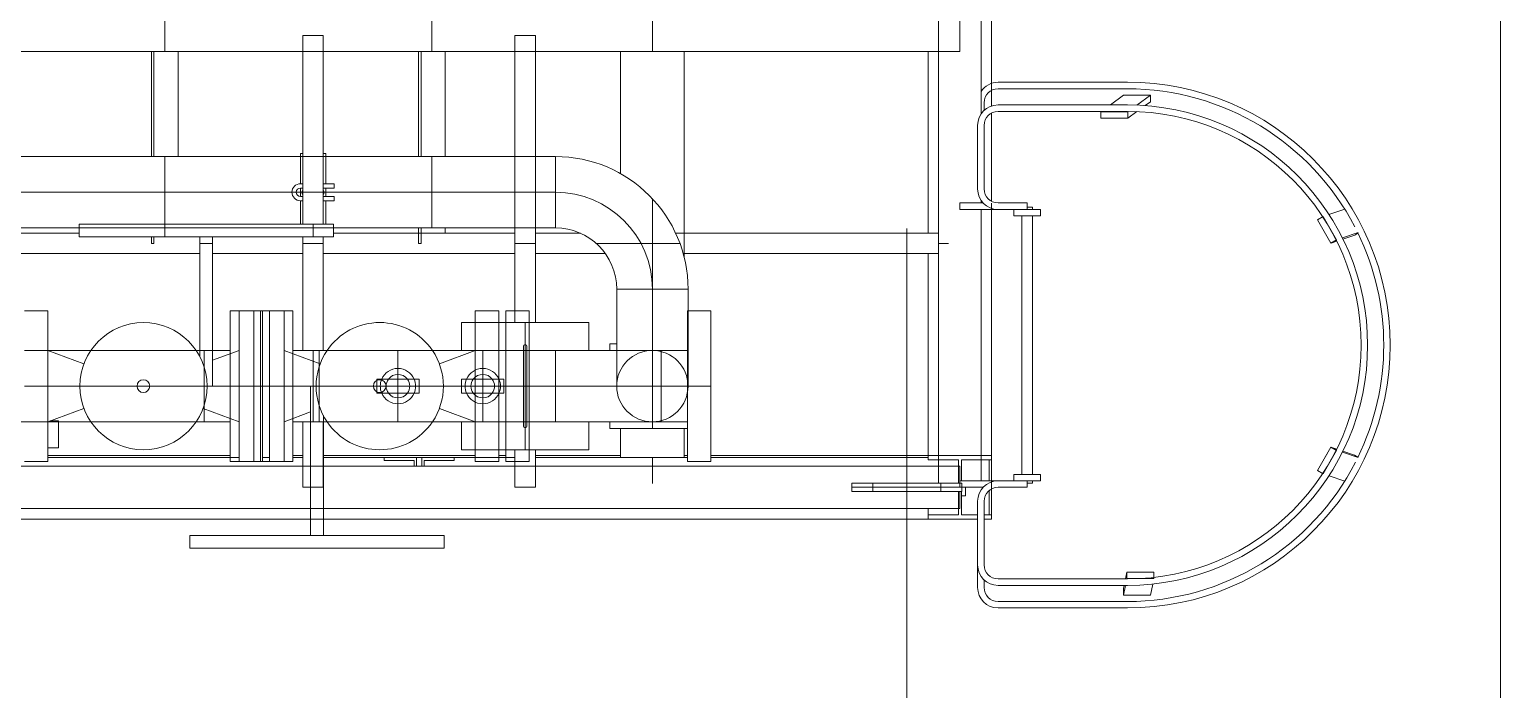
# Model space of a CAD drawing. Header units: inches. Extents: x -1128 to 651, y 96 to 845.
# Drawn here: x -1027.134 to -1024.003, y 722.71 to 724.115 of the extents above; entities that cross this region are included whole.
import ezdxf

# ---------------------------------------------------------------- set-up
doc = ezdxf.new("R2010")
doc.units = ezdxf.units.IN
doc.header["$MEASUREMENT"] = 0
doc.layers.add('EQUIPMENT LAYOUT-EMBED 1_DWG$0$DwgTemplate', color=7, linetype='Continuous')
doc.layers.add('Layout', color=6, linetype='Continuous', lineweight=18)

# ---------------------------------------------------------------- blocks, each defined once
blk = doc.blocks.new('A$C55974CAD')
at = {"layer": 'EQUIPMENT LAYOUT-EMBED 1_DWG$0$DwgTemplate', "color": 54, "lineweight": 0}
for p, q in [((49.4, 1.2331), (49.4, 6.4)), ((49.475, 1.275), (49.475, 1.22)), ((49.475, 1.275), (49.4902, 1.275)), ((49.4902, 1.275), (49.4902, 1.1848)), ((50.1303, 1.275), (50.1303, 1.1848)), ((50.1303, 1.275), (50.1456, 1.275)), ((50.1456, 1.275), (50.1456, 1.22)), ((49.2388, 1.2331), (49.2921, 1.2331)), ((49.2569, 1.2178), (49.2388, 1.2178)), ((49.2921, 1.2331), (49.442, 1.2331)), ((49.442, 1.2178), (49.2921, 1.2178)), ((49.4, 1.2), (49.4, 1.2178)), ((50.1786, 1.2331), (50.3284, 1.2331)), ((50.3284, 1.2178), (50.1786, 1.2178)), ((50.3818, 1.2178), (50.3636, 1.2178)), ((49.1905, 0.88), (49.1905, 1.1848)), ((49.2058, 1.1848), (49.2058, 0.88)), ((49.2439, 0.88), (49.2439, 1.1848)), ((49.2591, 1.1848), (49.2591, 0.88)), ((49.475, 1.1162), (49.475, 1.1848)), ((49.4902, 1.1848), (49.4902, 1.148)), ((50.1303, 1.148), (50.1303, 1.1848)), ((50.1456, 1.1848), (50.1456, 1.1162)), ((50.3578, 1.2), (50.1492, 1.2)), ((50.3615, 0.88), (50.3615, 1.1848)), ((52.4, 1.2), (50.3742, 1.2)), ((50.3767, 1.1848), (50.3767, 0.88)), ((50.4148, 0.88), (50.4148, 1.1848)), ((50.43, 1.1848), (50.43, 0.88)), ((49.4902, 1.148), (49.4902, 1.0845)), ((49.5055, 1.148), (49.4902, 1.148)), ((49.5055, 1.0845), (49.5055, 1.148)), ((50.1303, 1.148), (50.1151, 1.148)), ((50.1151, 1.148), (50.1151, 1.0845)), ((50.1303, 1.0845), (50.1303, 1.148)), ((49.4902, 1.1162), (49.475, 1.1162)), ((49.4852, 1.1162), (49.4852, 1.1035)), ((49.5055, 1.1289), (50.1151, 1.1289)), ((50.1456, 1.1162), (50.1303, 1.1162)), ((50.1354, 1.1162), (50.1354, 1.1035)), ((49.4852, 1.1035), (49.4902, 1.1035)), ((49.4902, 1.0845), (49.5055, 1.0845)), ((49.5055, 1.1035), (50.1151, 1.1035)), ((50.1151, 1.0845), (50.1303, 1.0845)), ((50.1303, 1.1035), (50.1354, 1.1035)), ((50.3454, 0.9422), (50.3454, 0.8787)), ((50.3606, 0.9422), (50.3454, 0.9422)), ((50.3606, 0.8787), (50.3606, 0.9422)), ((50.3606, 0.9421), (50.3615, 0.941)), ((50.3767, 0.9201), (50.3995, 0.8888)), ((49.2362, 0.8889), (49.221, 0.8889)), ((49.221, 0.8889), (49.221, 0.8254)), ((49.2439, 0.8844), (49.221, 0.8889)), ((49.2439, 0.8874), (49.2362, 0.8889)), ((49.2752, 0.8813), (49.2591, 0.8844)), ((49.26, 0.8813), (49.2591, 0.8815)), ((49.2599, 0.8813), (49.2599, 0.8178)), ((49.2752, 0.8813), (49.2599, 0.8813)), ((49.2752, 0.8178), (49.2752, 0.8813)), ((49.2752, 0.8691), (49.2752, 0.8813)), ((49.2752, 0.8813), (49.2752, 0.8813)), ((50.3454, 0.8787), (50.361, 0.8574)), ((50.3454, 0.8787), (50.3606, 0.8787)), ((50.3606, 0.8788), (50.3615, 0.8777)), ((50.3996, 0.8255), (50.3995, 0.8888)), ((50.3751, 0.838), (50.3843, 0.8255)), ((50.3762, 0.8574), (50.3996, 0.8255)), ((49.247, 0.8203), (49.221, 0.8254)), ((49.2599, 0.8178), (49.2752, 0.8178)), ((50.3843, 0.8255), (50.3996, 0.8255)), ((49.5148, 0.4317), (49.5072, 0.4185)), ((49.5072, 0.4185), (49.5622, 0.3868)), ((49.5147, 0.4316), (49.5114, 0.4259)), ((49.5147, 0.4316), (49.5147, 0.4316)), ((49.5698, 0.4), (49.5148, 0.4317)), ((50.1057, 0.4317), (50.0507, 0.4)), ((50.0584, 0.3868), (50.1134, 0.4185)), ((50.1057, 0.4318), (50.084, 0.4192)), ((50.1057, 0.4317), (50.1057, 0.4318)), ((50.1134, 0.4185), (50.1057, 0.4317)), ((50.1129, 0.4194), (50.1099, 0.4245)), ((49.5024, 0.4045), (49.4898, 0.3674)), ((49.5698, 0.4001), (49.5462, 0.4136)), ((49.5622, 0.3868), (49.5698, 0.4)), ((49.5627, 0.3876), (49.5656, 0.3927)), ((49.5698, 0.4), (49.5651, 0.3863)), ((49.5698, 0.4), (49.5698, 0.4001)), ((49.5698, 0.4001), (49.5698, 0.4)), ((50.0507, 0.4), (50.0584, 0.3868)), ((50.0508, 0.3999), (50.0508, 0.3998)), ((50.0508, 0.3998), (50.0554, 0.3863)), ((50.0508, 0.3998), (50.0542, 0.3941)), ((50.1181, 0.4046), (50.1308, 0.3674)), ((49.5576, 0.3731), (49.545, 0.3361)), ((49.5602, 0.3718), (49.5508, 0.3443)), ((50.0604, 0.3718), (50.0698, 0.344)), ((50.0631, 0.3731), (50.0758, 0.3358)), ((49.5462, 0.3362), (49.5508, 0.3443)), ((50.0698, 0.344), (50.0744, 0.3362))]:
    blk.add_line(p, q, dxfattribs=at)
at = {"layer": 'EQUIPMENT LAYOUT-EMBED 1_DWG$0$DwgTemplate', "color": 1, "lineweight": 0}
for p, q in [((49.425, 1.275), (49.425, 6.4)), ((49.525, 1.275), (49.525, 6.4)), ((50.5025, 1.275), (50.5025, 6.375)), ((50.026, 3.067), (50.026, 3.5277)), ((50.074, 3.352), (50.074, 3.5277)), ((49.545, 3.4253), (49.545, 2.9746)), ((49.55, 2.9953), (49.55, 3.4253)), ((50.05, 3.1813), (50.0656, 3.1813)), ((50.05, 3.1753), (50.05, 3.1813)), ((50.0656, 3.1753), (50.05, 3.1753)), ((50.255, 3.1813), (50.5025, 3.1813)), ((50.5025, 3.1753), (50.255, 3.1753)), ((50.255, 3.1183), (50.5025, 3.1183)), ((50.026, 2.824), (50.026, 3.037)), ((49.545, 2.919), (49.545, 2.903)), ((49.545, 2.8475), (49.545, 2.824)), ((49.55, 2.824), (49.55, 2.8475)), ((49.475, 2.824), (49.6295, 2.824)), ((49.475, 2.776), (49.475, 2.824)), ((49.7978, 2.824), (50.0656, 2.824)), ((50.0956, 2.824), (50.54, 2.824)), ((50.54, 2.824), (50.54, 2.776)), ((49.475, 2.776), (49.6295, 2.776)), ((49.545, 2.776), (49.545, 2.6324)), ((49.55, 2.4175), (49.55, 2.7758)), ((49.7978, 2.776), (50.0656, 2.776)), ((50.026, 2.324), (50.026, 2.776)), ((50.0956, 2.776), (50.54, 2.776)), ((50.074, 2.324), (50.074, 2.752)), ((49.538, 2.6324), (49.538, 2.5619)), ((49.545, 2.6324), (49.538, 2.6324)), ((49.545, 2.556), (49.545, 2.6324)), ((49.538, 2.5619), (49.525, 2.5619)), ((49.525, 2.556), (49.545, 2.556)), ((49.545, 2.544), (49.525, 2.544)), ((49.525, 2.538), (49.538, 2.538)), ((49.538, 2.538), (49.538, 2.4675)), ((49.545, 2.55), (49.545, 2.556)), ((49.545, 2.55), (49.545, 2.544)), ((49.545, 2.4675), (49.545, 2.544)), ((50.05, 2.5515), (50.0867, 2.5515)), ((50.05, 2.5455), (50.05, 2.5515)), ((50.0867, 2.5455), (50.05, 2.5455)), ((50.255, 2.5515), (50.5025, 2.5515)), ((50.5025, 2.5455), (50.255, 2.5455)), ((49.538, 2.4675), (49.545, 2.4675)), ((49.545, 2.324), (49.545, 2.4675)), ((50.074, 2.4885), (50.0867, 2.4885)), ((50.255, 2.4885), (50.5025, 2.4885)), ((49.55, 2.3459), (49.55, 2.3619)), ((49.475, 2.276), (49.475, 2.324)), ((49.475, 2.324), (49.5636, 2.324)), ((49.8636, 2.324), (50.54, 2.324)), ((50.54, 2.324), (50.54, 2.276)), ((49.475, 2.276), (49.5636, 2.276)), ((49.545, 1.9175), (49.545, 2.276)), ((49.55, 2.075), (49.55, 2.276)), ((49.8636, 2.276), (50.54, 2.276)), ((50.026, 2.1109), (50.026, 2.276)), ((50.074, 2.1693), (50.074, 2.276)), ((49.6136, 2.075), (49.545, 2.075)), ((50.5025, 2.075), (50.2147, 2.075)), ((50.074, 1.325), (50.074, 1.9449)), ((49.6136, 1.925), (49.545, 1.925)), ((49.55, 1.9175), (49.55, 1.925)), ((50.5025, 1.925), (50.0173, 1.925)), ((50.026, 1.325), (50.026, 1.9273)), ((49.545, 1.35), (49.545, 1.8619)), ((49.55, 1.35), (49.55, 1.8619)), ((48.865, 1.4), (49.465, 1.4)), ((49.465, 1.4), (49.485, 1.4)), ((49.485, 1.4), (50.085, 1.4)), ((49.4, 1.35), (49.41, 1.35)), ((49.41, 1.2785), (49.41, 1.35)), ((49.425, 1.35), (49.41, 1.35)), ((52.3173, 1.325), (49.485, 1.325)), ((49.54, 1.35), (49.54, 1.2785)), ((49.55, 1.35), (49.54, 1.35)), ((49.55, 1.2), (49.55, 1.35)), ((50.026, 1.35), (49.55, 1.35)), ((50.5025, 1.35), (50.074, 1.35)), ((49.465, 1.2785), (49.41, 1.2785)), ((49.41, 1.2715), (49.41, 1.2331)), ((49.465, 1.2715), (49.41, 1.2715)), ((49.465, 1.275), (49.425, 1.275)), ((49.455, 1.2618), (49.455, 1.2715)), ((49.475, 1.2618), (49.455, 1.2618)), ((49.54, 1.2785), (49.485, 1.2785)), ((49.525, 1.275), (49.4902, 1.275)), ((49.54, 1.2715), (49.4902, 1.2715)), ((49.54, 1.2), (49.54, 1.2715)), ((50.5775, 1.275), (50.5025, 1.275)), ((49.41, 1.2178), (49.41, 1.2)), ((50.1303, 1.225), (49.4902, 1.225)), ((50.1518, 1.225), (50.1456, 1.225)), ((52.325, 1.225), (50.3552, 1.225)), ((49.41, 1.2), (49.4, 1.2)), ((49.4675, 1.2057), (49.41, 1.2057)), ((49.4713, 1.2), (49.41, 1.2)), ((49.54, 1.2057), (49.4902, 1.2057)), ((49.54, 1.2), (49.4902, 1.2)), ((49.54, 1.2), (49.55, 1.2)), ((50.1303, 1.2), (49.55, 1.2))]:
    blk.add_line(p, q, dxfattribs=at)
at = {"layer": 'EQUIPMENT LAYOUT-EMBED 1_DWG$0$DwgTemplate', "color": 7, "lineweight": 0}
for p, q in [((50.0867, 3.352), (50.0867, 3.75)), ((50.1708, 3.75), (50.1708, 2.85)), ((50.255, 2.83), (50.255, 3.75)), ((49.6295, 3.4), (49.6295, 3.5525)), ((49.5358, 3.4253), (49.5358, 3.4809)), ((49.7136, 2.919), (49.7136, 3.4809)), ((49.7978, 3.4253), (49.7978, 3.4809)), ((49.8914, 3.4253), (49.8914, 3.4809)), ((49.7136, 3.4253), (49.5358, 3.4253)), ((49.7136, 3.4253), (49.6295, 3.4253)), ((49.6612, 3.3405), (49.6295, 3.4253)), ((49.6295, 3.3242), (49.6295, 3.4)), ((49.7978, 3.4253), (49.7136, 3.4253)), ((49.8914, 3.4253), (49.7136, 3.4253)), ((49.7661, 3.3405), (49.7978, 3.4253)), ((49.7978, 3.3242), (49.7978, 3.4253)), ((50.0656, 3.352), (50.0656, 3.052)), ((50.0956, 3.352), (50.0656, 3.352)), ((50.0867, 2.752), (50.0867, 3.352)), ((50.0956, 3.352), (50.0956, 3.052)), ((49.6295, 3.0758), (49.6295, 3.3242)), ((49.7978, 3.0758), (49.7978, 3.3242)), ((49.3316, 2.7908), (49.3316, 3.0908)), ((49.3316, 3.0908), (49.3616, 3.0908)), ((49.3616, 2.7908), (49.3616, 3.0908)), ((49.6295, 3.0571), (49.6295, 3.0758)), ((49.6612, 3.0594), (49.6295, 2.9746)), ((49.6295, 3.0571), (49.6603, 3.0571)), ((49.6295, 3.0571), (49.6603, 3.0571)), ((49.6295, 3.0571), (49.6295, 2.9953)), ((49.6603, 3.0571), (49.7136, 3.0571)), ((49.6603, 3.0571), (49.7136, 3.0571)), ((49.7136, 3.0571), (49.7978, 3.0571)), ((49.7136, 3.0571), (49.7978, 3.0571)), ((50.0656, 3.067), (49.783, 3.067)), ((49.7978, 3.067), (49.7978, 3.0758)), ((49.7978, 3.0571), (49.7978, 3.067)), ((49.7978, 3.0571), (49.7978, 3.037)), ((49.7136, 3.05), (49.7136, 3.037)), ((50.0656, 3.037), (49.7136, 3.037)), ((49.7745, 3.037), (49.7978, 2.9746)), ((49.7978, 3.037), (49.7978, 2.9953)), ((50.0656, 3.052), (50.0656, 2.752)), ((50.0956, 3.052), (50.0956, 2.752)), ((49.5358, 2.9953), (49.545, 2.9953)), ((49.5358, 2.9953), (49.5358, 2.9746)), ((49.545, 2.9953), (49.6372, 2.9953)), ((49.6372, 2.9953), (49.7136, 2.9953)), ((49.7136, 2.9953), (49.79, 2.9953)), ((49.79, 2.9953), (49.8914, 2.9953)), ((49.8914, 2.9953), (49.8914, 2.9746)), ((49.5358, 2.9746), (49.7136, 2.9746)), ((49.5358, 2.9746), (49.5358, 2.919)), ((49.6295, 2.9746), (49.7978, 2.9746)), ((49.7136, 2.9746), (49.8914, 2.9746)), ((49.8914, 2.9746), (49.8914, 2.919)), ((49.5358, 2.9398), (49.7136, 2.9398)), ((49.7136, 2.9238), (49.5358, 2.9238)), ((49.5358, 2.919), (49.7136, 2.919)), ((49.5358, 2.903), (49.5358, 2.919)), ((49.7136, 2.9398), (49.8914, 2.9398)), ((49.8914, 2.9238), (49.7136, 2.9238)), ((49.7136, 2.919), (49.8914, 2.919)), ((49.7136, 2.919), (49.7136, 2.903)), ((49.8914, 2.903), (49.8914, 2.919)), ((49.7136, 2.903), (49.5358, 2.903)), ((49.5358, 2.8475), (49.5358, 2.903)), ((49.7136, 2.903), (49.7136, 2.7857)), ((49.8914, 2.903), (49.7136, 2.903)), ((49.8914, 2.8475), (49.8914, 2.903)), ((49.7136, 2.8682), (49.5358, 2.8682)), ((49.7136, 2.8475), (49.5358, 2.8475)), ((49.7978, 2.8682), (49.6295, 2.8682)), ((49.6528, 2.8058), (49.6295, 2.8682)), ((49.6295, 2.7857), (49.6295, 2.8475)), ((49.8914, 2.8682), (49.7136, 2.8682)), ((49.8914, 2.8475), (49.7136, 2.8475)), ((49.7661, 2.7834), (49.7978, 2.8682)), ((49.7978, 2.7857), (49.7978, 2.8475)), ((50.1708, 2.85), (50.1708, 2.84)), ((50.1708, 2.84), (50.1708, 2.83)), ((50.1708, 2.83), (50.1708, 2.77)), ((50.255, 2.77), (50.255, 2.83)), ((49.3316, 2.4908), (49.3316, 2.7908)), ((49.3616, 2.8058), (49.425, 2.8058)), ((49.3616, 2.4908), (49.3616, 2.7908)), ((49.3616, 2.7758), (49.425, 2.7758)), ((49.425, 2.8058), (49.7136, 2.8058)), ((49.425, 2.7758), (49.545, 2.7758)), ((49.545, 2.7758), (49.6295, 2.7758)), ((49.7978, 2.7857), (49.6295, 2.7857)), ((49.6295, 2.7857), (49.6295, 2.6)), ((49.7136, 2.7857), (49.6295, 2.7857)), ((49.6295, 2.7758), (49.6443, 2.7758)), ((49.7136, 2.65), (49.7136, 2.7857)), ((49.7978, 2.7857), (49.7136, 2.7857)), ((49.7978, 2.7857), (49.7978, 2.6)), ((50.0956, 2.752), (50.0656, 2.752)), ((50.0867, 2.324), (50.0867, 2.752)), ((50.1708, 2.77), (50.1708, 2.324)), ((50.255, 2.324), (50.255, 2.77)), ((49.7136, 2.6), (49.7136, 2.65)), ((49.7978, 2.6), (49.6295, 2.6)), ((49.6295, 2.6), (49.6295, 2.4)), ((49.7136, 2.55), (49.7136, 2.6)), ((49.7136, 2.6), (49.7136, 2.6)), ((49.7136, 2.6), (49.7136, 2.6)), ((49.7978, 2.6), (49.7978, 2.4)), ((49.7136, 2.45), (49.7136, 2.55)), ((49.6612, 2.5023), (49.6295, 2.4175)), ((49.7661, 2.5023), (49.7978, 2.4175)), ((49.3316, 2.4908), (49.3616, 2.4908)), ((49.7136, 2.4), (49.7136, 2.45)), ((49.5358, 2.4175), (49.545, 2.4175)), ((49.5358, 2.4175), (49.5358, 2.3619)), ((49.545, 2.4175), (49.5636, 2.4175)), ((49.5636, 2.4175), (49.7136, 2.4175)), ((49.6295, 2.4175), (49.7136, 2.4175)), ((49.7978, 2.4), (49.6295, 2.4)), ((49.6295, 2.4), (49.6295, 2.304)), ((49.7136, 2.4175), (49.7978, 2.4175)), ((49.7136, 2.4175), (49.8636, 2.4175)), ((49.7136, 2.4), (49.7136, 2.4)), ((49.7136, 2.4), (49.7136, 2.4)), ((49.7136, 2.35), (49.7136, 2.4)), ((49.7978, 2.4), (49.7978, 2.304)), ((49.8636, 2.4175), (49.8914, 2.4175)), ((49.8914, 2.4175), (49.8914, 2.3619)), ((49.5358, 2.3619), (49.545, 2.3619)), ((49.545, 2.3619), (49.5636, 2.3619)), ((49.5636, 2.3619), (49.7136, 2.3619)), ((49.7136, 2.3619), (49.8636, 2.3619)), ((49.8636, 2.3619), (49.8914, 2.3619)), ((49.545, 2.3459), (49.5358, 2.3459)), ((49.5358, 2.2904), (49.5358, 2.3459)), ((49.5636, 2.3459), (49.545, 2.3459)), ((49.7136, 2.3459), (49.5636, 2.3459)), ((49.7136, 2.304), (49.7136, 2.35)), ((49.8636, 2.3459), (49.7136, 2.3459)), ((49.8914, 2.3459), (49.8636, 2.3459)), ((49.8914, 2.324), (49.8914, 2.3459)), ((49.7136, 2.2904), (49.5358, 2.2904)), ((49.6295, 2.304), (49.6295, 2.296)), ((49.6295, 2.296), (49.6295, 1.9793)), ((49.7136, 2.296), (49.7136, 2.304)), ((49.7136, 1.9793), (49.7136, 2.296)), ((49.8914, 2.2904), (49.7136, 2.2904)), ((49.7978, 2.304), (49.7978, 2.296)), ((49.7978, 2.296), (49.7978, 1.9793)), ((49.8914, 2.2904), (49.8914, 2.324)), ((50.0867, 2.276), (50.0867, 2.324)), ((50.1708, 2.324), (50.1708, 2.276)), ((50.255, 2.276), (50.255, 2.324)), ((50.0867, 2.2286), (50.0867, 2.276)), ((50.1708, 2.276), (50.1708, 2.2286)), ((50.255, 2.2286), (50.255, 2.276)), ((49.7136, 2.2286), (49.6295, 2.2286)), ((49.7136, 2.2286), (49.6295, 2.2286)), ((49.7978, 2.2286), (49.7136, 2.2286)), ((49.7978, 2.2286), (49.7136, 2.2286)), ((50.255, 2.2286), (50.0867, 2.2286)), ((50.0867, 2.2286), (50.1708, 2.2286)), ((50.1708, 2.2286), (50.1708, 2.2286)), ((50.1708, 2.2286), (50.1708, 2.2286)), ((50.1708, 2.2286), (50.255, 2.2286)), ((49.7136, 2.0841), (49.7978, 2.0841)), ((49.7978, 2.0841), (49.9422, 2.0841)), ((49.9422, 1.9158), (49.9422, 2.0841)), ((49.9422, 1.9158), (49.9422, 2.0841)), ((49.7978, 1.9793), (49.6295, 1.9793)), ((49.6295, 1.9793), (49.7136, 1.9793)), ((49.6295, 1.9793), (49.6295, 1.9175)), ((49.7978, 2), (49.7136, 2)), ((49.7136, 1.8619), (49.7136, 1.9793)), ((49.7136, 1.9793), (49.7978, 1.9793)), ((49.9422, 2), (49.7978, 2)), ((49.7978, 1.9793), (49.7978, 1.9175)), ((49.9422, 2), (49.9422, 2)), ((49.9422, 2), (49.9422, 2)), ((49.9422, 2), (49.9423, 2)), ((49.9423, 2), (49.9423, 2)), ((49.5358, 1.9175), (49.7136, 1.9175)), ((49.5358, 1.9175), (49.5358, 1.8619)), ((49.7136, 1.9175), (49.8914, 1.9175)), ((49.8914, 1.9158), (49.7136, 1.9158)), ((49.8914, 1.9175), (49.8914, 1.8619)), ((49.9422, 1.9158), (49.8914, 1.9158)), ((49.5358, 1.8619), (49.7136, 1.8619)), ((49.7136, 1.8619), (49.8914, 1.8619)), ((49.475, 1.27), (49.485, 1.27)), ((49.485, 1.27), (49.475, 1.27)), ((49.485, 1.27), (49.485, 1.275)), ((49.485, 1.27), (49.485, 1.275)), ((61, 0), (0, 0))]:
    blk.add_line(p, q, dxfattribs=at)
at = {"layer": 'EQUIPMENT LAYOUT-EMBED 1_DWG$0$DwgTemplate', "color": 3, "lineweight": 0}
for p, q in [((49.5685, 3.4), (49.5685, 3.4253)), ((49.6315, 3.4), (49.5685, 3.4)), ((49.6315, 3.4253), (49.6315, 3.4253)), ((49.6315, 3.42), (49.6315, 3.4)), ((50.1508, 2.83), (50.0956, 2.83)), ((50.1508, 2.83), (50.1508, 2.824)), ((50.1808, 2.83), (50.1608, 2.83)), ((50.1608, 2.824), (50.1608, 2.83)), ((50.1808, 2.83), (50.1808, 2.824)), ((50.2618, 2.83), (50.1908, 2.83)), ((50.1908, 2.824), (50.1908, 2.83)), ((50.2618, 2.824), (50.2618, 2.83)), ((50.1508, 2.776), (50.1508, 2.75)), ((50.1608, 2.75), (50.1608, 2.776)), ((50.1808, 2.776), (50.1808, 2.75)), ((50.1908, 2.75), (50.1908, 2.776)), ((50.2618, 2.77), (50.2618, 2.776)), ((50.1508, 2.77), (50.0956, 2.77)), ((50.1508, 2.75), (50.1608, 2.75)), ((50.1808, 2.77), (50.1608, 2.77)), ((50.1808, 2.75), (50.1908, 2.75)), ((50.2618, 2.77), (50.1908, 2.77)), ((49.5636, 2.15), (49.5636, 2.45)), ((49.5636, 2.45), (49.6295, 2.45)), ((49.7978, 2.45), (49.8636, 2.45)), ((49.8636, 2.15), (49.8636, 2.45)), ((49.6196, 2.304), (49.8076, 2.304)), ((49.8076, 2.296), (49.6196, 2.296)), ((49.5636, 2.15), (49.6295, 2.15)), ((49.7978, 2.15), (49.8636, 2.15)), ((49.6136, 2.1), (49.6295, 2.1)), ((49.6136, 1.9175), (49.6136, 2.1)), ((49.7978, 2.1), (49.8136, 2.1)), ((49.8136, 2.0841), (49.8136, 2.1))]:
    blk.add_line(p, q, dxfattribs=at)
at = {"layer": 'EQUIPMENT LAYOUT-EMBED 1_DWG$0$DwgTemplate', "color": 9, "lineweight": 0}
for p, q in [((50.0656, 3.1498), (50.255, 3.1498)), ((50.5025, 3.1498), (50.5775, 3.1498)), ((50.05, 3.037), (50.05, 3.067)), ((50.05, 2.776), (50.05, 2.824)), ((49.6295, 2.8), (49.7978, 2.8)), ((50.0656, 2.8), (50.0956, 2.8)), ((50.0867, 2.52), (50.255, 2.52)), ((50.5025, 2.52), (50.5775, 2.52)), ((49.5636, 2.3), (49.8636, 2.3)), ((50.05, 2.276), (50.05, 2.324)), ((50.05, 1.935), (50.05, 2.1323)), ((49.545, 2), (49.4844, 2)), ((49.7136, 2), (49.6136, 2)), ((50.1557, 2), (49.9423, 2)), ((50.5775, 2), (50.5025, 2)), ((49.475, 1.275), (49.475, 1.53)), ((50.05, 1.3019), (50.05, 1.325)), ((49.4902, 1.2), (49.4713, 1.2)), ((50.1449, 1.2), (50.1303, 1.2))]:
    blk.add_line(p, q, dxfattribs=at)
at = {"layer": 'EQUIPMENT LAYOUT-EMBED 1_DWG$0$DwgTemplate', "color": 5, "lineweight": 0}
for p, q in [((49.697, 2.65), (49.697, 2.6)), ((49.7303, 2.65), (49.697, 2.65)), ((49.7303, 2.65), (49.7303, 2.6)), ((49.697, 2.6), (49.697, 2.55)), ((49.7303, 2.6), (49.7303, 2.55)), ((49.7303, 2.55), (49.697, 2.55)), ((49.697, 2.45), (49.697, 2.4)), ((49.7303, 2.45), (49.697, 2.45)), ((49.7303, 2.45), (49.7303, 2.4)), ((49.697, 2.4), (49.697, 2.35)), ((49.7303, 2.4), (49.7303, 2.35)), ((49.7303, 2.35), (49.697, 2.35)), ((49.465, 1.53), (49.465, 1.48)), ((49.465, 1.53), (49.465, 1.48)), ((49.485, 1.53), (49.465, 1.53)), ((49.465, 1.53), (49.485, 1.53)), ((49.485, 1.48), (49.485, 1.53)), ((49.485, 1.53), (49.485, 1.48)), ((49.465, 1.48), (49.485, 1.48)), ((49.485, 1.48), (49.465, 1.48)), ((49.465, 1.32), (49.465, 1.48)), ((49.465, 1.48), (49.465, 1.32)), ((49.485, 1.48), (49.465, 1.48)), ((49.485, 1.48), (49.485, 1.32)), ((49.485, 1.48), (49.485, 1.32)), ((49.485, 1.32), (49.465, 1.32)), ((49.465, 1.32), (49.485, 1.32)), ((49.465, 1.32), (49.465, 1.27)), ((49.465, 1.27), (49.465, 1.32)), ((49.485, 1.32), (49.465, 1.32)), ((49.485, 1.275), (49.485, 1.32)), ((49.485, 1.275), (49.485, 1.32)), ((49.465, 1.27), (49.475, 1.27)), ((49.475, 1.27), (49.465, 1.27))]:
    blk.add_line(p, q, dxfattribs=at)
at = {"layer": 'EQUIPMENT LAYOUT-EMBED 1_DWG$0$DwgTemplate', "color": 7, "lineweight": 0}
for centre, radius in [((49.7136, 3.2), 0.15), ((49.7136, 3.2), 0.015), ((49.7136, 2.6428), 0.015), ((49.7136, 2), 0.0841)]:
    blk.add_circle(centre, radius, dxfattribs=at)
at = {"layer": 'EQUIPMENT LAYOUT-EMBED 1_DWG$0$DwgTemplate', "color": 3, "lineweight": 0}
for centre, radius, start, end in [((50.1708, 2.83), 0.02, 0, 180), ((50.1708, 2.83), 0.01, 0, 180), ((50.1708, 2.818), 0.008, 90, 131.4096), ((50.1708, 2.818), 0.008, 48.5904, 90), ((50.1708, 2.782), 0.008, 228.5904, 270), ((50.1708, 2.782), 0.008, 270, 311.4096), ((49.6196, 2.3), 0.004, 90, 270), ((49.8076, 2.3), 0.004, 270, 90)]:
    blk.add_arc(centre, radius, start, end, dxfattribs=at)
at = {"layer": 'EQUIPMENT LAYOUT-EMBED 1_DWG$0$DwgTemplate', "color": 7, "lineweight": 0}
for centre, radius, start, end in [((49.7136, 2.6428), 0.15, 55.8808, 124.1192), ((49.7136, 2.6428), 0.15, 124.1192, 180), ((49.7136, 2.6428), 0.15, 304.1192, 55.8808), ((49.7136, 2.6428), 0.15, 180, 235.8808), ((49.7136, 2.6), 0.0417, 113.5215, 246.4785), ((49.7136, 2.6), 0.0417, 90, 113.5215), ((49.7136, 2.6), 0.0417, 66.4785, 90), ((49.7136, 2.6), 0.0417, 293.5215, 66.4785), ((49.7136, 2.6), 0.0278, 126.7726, 233.2274), ((49.7136, 2.6), 0.0278, 90, 126.7726), ((49.7136, 2.6), 0.0278, 53.2274, 90), ((49.7136, 2.6), 0.0278, 306.7726, 53.2274), ((49.7136, 2.6), 0.0278, 233.2274, 306.7726), ((49.7136, 2.6), 0.0417, 246.4785, 293.5215), ((49.7136, 2.6428), 0.15, 235.8808, 304.1192), ((49.7136, 2.4), 0.0417, 113.5215, 246.4785), ((49.7136, 2.4), 0.0417, 90, 113.5215), ((49.7136, 2.4), 0.0417, 66.4785, 90), ((49.7136, 2.4), 0.0417, 293.5215, 66.4785), ((49.7136, 2.4), 0.0278, 126.7726, 233.2274), ((49.7136, 2.4), 0.0278, 90, 126.7726), ((49.7136, 2.4), 0.0278, 53.2274, 90), ((49.7136, 2.4), 0.0278, 306.7726, 53.2274), ((49.7136, 2.4), 0.0278, 233.2274, 306.7726), ((49.7136, 2.4), 0.0417, 246.4785, 293.5215), ((49.9422, 2.2286), 0.2286, 270, 0), ((49.9422, 2.2286), 0.3127, 270, 0), ((49.9422, 2.2286), 0.1445, 270, 0), ((49.7136, 2), 0.0841, 90, 270)]:
    blk.add_arc(centre, radius, start, end, dxfattribs=at)
at = {"layer": 'EQUIPMENT LAYOUT-EMBED 1_DWG$0$DwgTemplate', "color": 54, "lineweight": 0}
for centre, radius, start, end in [((49.2388, 1.1848), 0.0483, 90, 180), ((49.2388, 1.1848), 0.033, 90, 180), ((49.2921, 1.1848), 0.0483, 90, 180), ((49.2921, 1.1848), 0.033, 90, 180), ((49.442, 1.1848), 0.0483, 0, 90), ((49.442, 1.1848), 0.033, 0, 90), ((50.1786, 1.1848), 0.0483, 90, 180), ((50.1786, 1.1848), 0.033, 90, 180), ((50.3284, 1.1848), 0.0483, 0, 90), ((50.3284, 1.1848), 0.033, 0, 90), ((50.3818, 1.1848), 0.033, 0, 90), ((50.3818, 1.1848), 0.0483, 0, 56.3426), ((49.8103, 0.88), 0.6198, 180, 0), ((49.8103, 0.88), 0.6045, 180, 242.8505), ((49.8103, 0.88), 0.5664, 180, 0), ((49.8103, 0.88), 0.5512, 180, 0), ((49.8103, 0.88), 0.6045, 297.4959, 0), ((49.8103, 0.88), 0.6045, 244.0018, 296.0044)]:
    blk.add_arc(centre, radius, start, end, dxfattribs=at)

msp = doc.modelspace()

# ---------------------------------------------------------------- block references
at = {"layer": 'Layout', "xscale": 0.9025, "yscale": 0.9025, "zscale": 0.9025, "rotation": 90}
msp.add_blockref('A$C55974CAD', (-1024.0033, 678.4893), dxfattribs=at)

doc.saveas('drawing.dxf')
